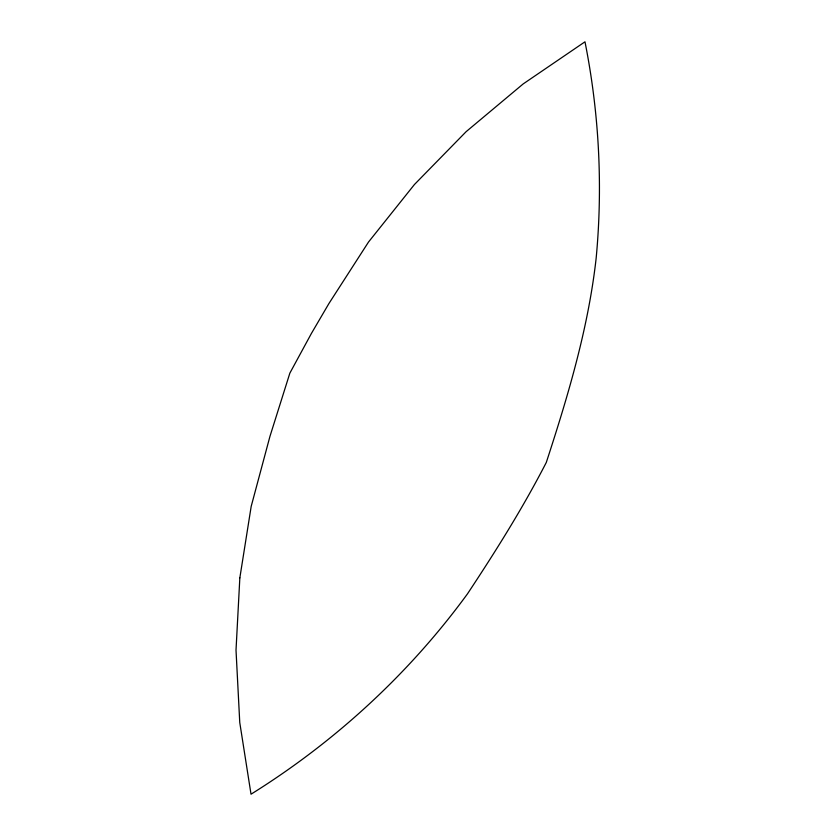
<?xml version="1.0" encoding="UTF-8"?>
<svg xmlns="http://www.w3.org/2000/svg" width="836" height="836" viewBox="0 0 836 836"><rect width="100%" height="100%" fill="white"/><g stroke="black" fill="none" stroke-linecap="round" stroke-linejoin="round"><path stroke-width="1.25" d="M239.838 577.875L236.013 650.136L239.754 722.482L251.019 794.2C335.048 741.793 409.034 673.879 467.47 593.863C495.685 551.237 522.897 507.943 546.295 462.454C568.083 395.679 588.356 328.067 596.173 258.021C602.955 185.78 599.14 112.954 584.981 41.8L523.179 83.924L466.143 131.66L414.426 184.526L368.53 242.012L328.903 303.562L311.379 333.501L289.862 373.128L269.944 436.402L251.187 506.397L239.838 577.875"/></g></svg>
